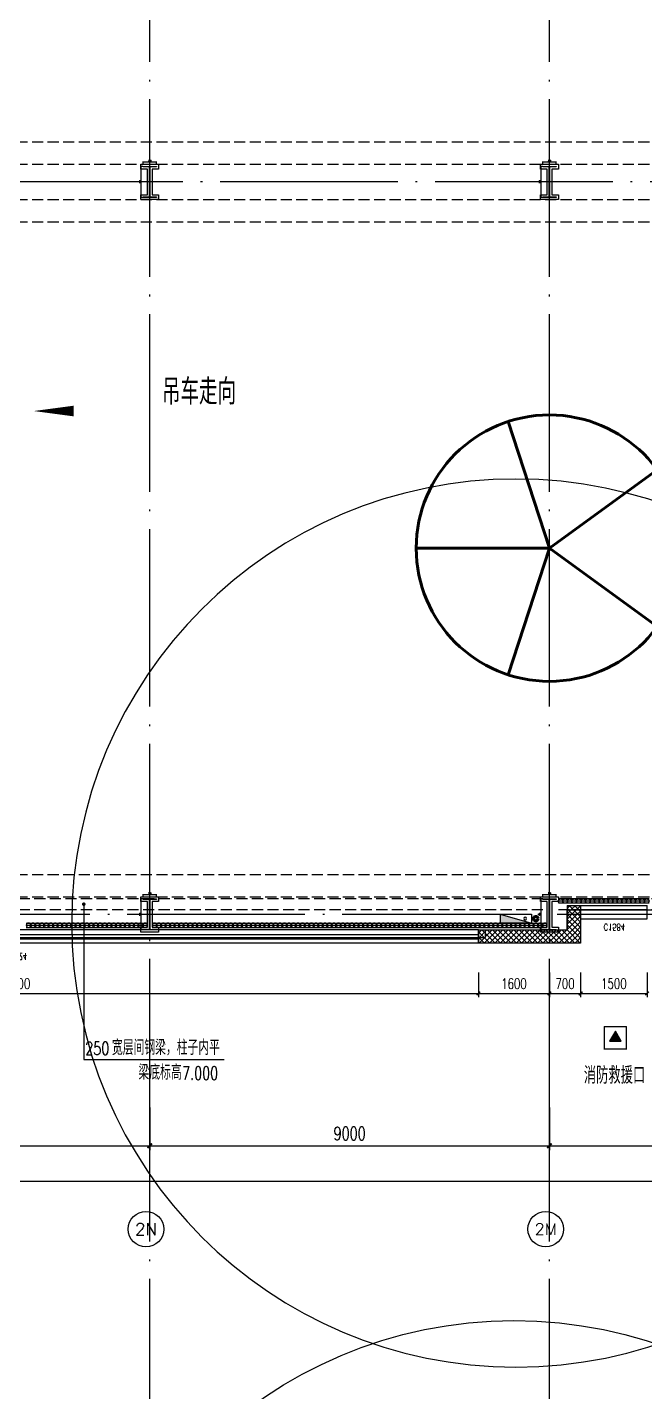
# Model space of a CAD drawing. Extents: x -1313754 to 847533, y 489853 to 941203.
# Drawn here: x -239612 to -225710, y 629320 to 660052 of the extents above; entities that cross this region are included whole.
import ezdxf
from ezdxf.enums import TextEntityAlignment as Align

# ---------------------------------------------------------------- set-up
doc = ezdxf.new("R2010")
doc.units = 0
doc.header["$LTSCALE"] = 1000
doc.header["$MEASUREMENT"] = 0
doc.linetypes.add('DASH', pattern=[0.35, 0.25, -0.1])
doc.linetypes.add('DOTE', pattern=[2.42, 2, -0.2, 0.02, -0.2])
doc.layers.get('Defpoints').update_dxf_attribs({"color": 210})
for name, color, linetype in [('A-AXIS-D', 1, 'Continuous'), ('A-AXIS-DOTE', 14, 'DOTE'), ('A-AXIS-DP', 126, 'Continuous'), ('A-AXIS-SYMB', 3, 'Continuous'), ('A-HATCH-2', 251, 'Continuous'), ('A-HRAIL', 173, 'Continuous'), ('A-LIN-V', 9, 'Continuous'), ('A-SFCE', 30, 'Continuous'), ('A-TEXT', 61, 'Continuous'), ('A-WINDOW', 140, 'Continuous'), ('AS-COLN', 6, 'Continuous'), ('AS-WALL', 40, 'Continuous'), ('AS-结构边线层', 200, 'Continuous'), ('DIM_SYMB', 3, 'Continuous'), ('PUB_HATCH', 8, 'Continuous'), ('PUB_TEXT', 7, 'Continuous'), ('RP-N2-01$0$$0$A-WIND-J', 1, 'Continuous'), ('RP-N2-01$0$A-WIND-J', 3, 'Continuous'), ('SB_ZF消火栓', 10, 'Continuous'), ('SB_ZF消火栓M', 10, 'Continuous'), ('建-窗', 4, 'Continuous'), ('建-箭头', 3, 'Continuous'), ('建-门窗编号', 7, 'Continuous')]:
    doc.layers.add(name, color=color, linetype=linetype)
doc.layers.add('LG-ZF消防', color=1, linetype='Continuous', lineweight=60)
doc.styles.add('_TCH_AXIS', font='COMPLEX', dxfattribs={"bigfont": 'GBCBIG'})
doc.styles.add('_TCH_DIM', font='SIMPLEX', dxfattribs={"bigfont": 'GBCBIG'})
doc.styles.add('_TCH_DIM_T3', font='SIMPLEX', dxfattribs={"width": 0.705882, "bigfont": 'GBCBIG'})
doc.styles.add('A-STANDARD', font='SIMPLEX', dxfattribs={"bigfont": 'GBCBIG'})
doc.styles.add('A-WIN-LABEL', font='SIMPLEX', dxfattribs={"bigfont": 'GBCBIG'})
doc.dimstyles.new('_TCH_ARCH&&10', dxfattribs={"dimtxt": 29.75, "dimasz": 10, "dimexe": 10, "dimexo": 10, "dimgap": 12.625, "dimtad": 1, "dimdec": 0, "dimzin": 0, "dimdsep": 46, "dimtxsty": '_TCH_DIM_T3', "dimblk": 'ARCHTICK', "dimcen": 0.09, "dimclrt": 7, "dimazin": 2, "dimtfac": 1, "dimtdec": 0, "dimtix": 1, "dimtmove": 2, "dimatfit": 3, "dimfxl": 0, "dimtolj": 1, "dimtzin": 0, "dimarcsym": 0})
doc.dimstyles.new('_TCH_ARCH&&100', dxfattribs={"dimtxt": 297.5, "dimasz": 100, "dimexe": 100, "dimexo": 100, "dimgap": 126.25, "dimtad": 1, "dimdec": 0, "dimzin": 0, "dimdsep": 46, "dimtxsty": '_TCH_DIM_T3', "dimblk": 'ARCHTICK', "dimcen": 0.09, "dimclrt": 7, "dimazin": 2, "dimtfac": 1, "dimtdec": 0, "dimtix": 1, "dimtmove": 2, "dimatfit": 3, "dimfxl": 0, "dimtolj": 1, "dimtzin": 0, "dimarcsym": 0})
doc.dimstyles.new('_TCH_ARCH&&80', dxfattribs={"dimtxt": 238, "dimasz": 80, "dimexe": 80, "dimexo": 80, "dimgap": 101, "dimtad": 1, "dimdec": 0, "dimzin": 0, "dimdsep": 46, "dimtxsty": '_TCH_DIM_T3', "dimblk": 'ARCHTICK', "dimcen": 0.09, "dimclrt": 7, "dimazin": 2, "dimtfac": 1, "dimtdec": 0, "dimtix": 1, "dimtmove": 2, "dimatfit": 3, "dimfxl": 0, "dimtolj": 1, "dimtzin": 0, "dimarcsym": 0})
pattern_1 = [(45, (60, 0), (-60.000061, 60.000061), []), (135, (60, 0), (-60.000061, -60.000061), [])]

# ---------------------------------------------------------------- blocks, each defined once
blk = doc.blocks.new('_ArchTick')
at = {"color": 0, "linetype": 'ByBlock', "const_width": 0.4}
blk.add_lwpolyline([(-0.5, -0.5), (0.5, 0.5)], dxfattribs=at)
blk = doc.blocks.new('*D1289')
at = {"layer": 'A-AXIS-D', "color": 0, "lineweight": -2}
for p, q in [((-25118, -169100), (-25118, -170060)), ((-16118, -169100), (-16118, -170060)), ((-25118, -169960), (-16118, -169960))]:
    blk.add_line(p, q, dxfattribs=at)
at = {"layer": 'Defpoints', "color": 0}
for p in [(-25118, -169000), (-16118, -169000), (-16118, -169960)]:
    blk.add_point(p, dxfattribs=at)
at = {"layer": 'A-AXIS-D', "color": 0, "lineweight": -2, "xscale": 100, "yscale": 100, "zscale": 100, "rotation": 180}
blk.add_blockref('_ArchTick', (-25118, -169960), dxfattribs=at)
at = {"layer": 'A-AXIS-D', "color": 0, "lineweight": -2, "xscale": 100, "yscale": 100, "zscale": 100}
blk.add_blockref('_ArchTick', (-16118, -169960), dxfattribs=at)
at = {"layer": 'A-AXIS-D', "color": 7, "insert": (-20618, -169685), "char_height": 297.5, "attachment_point": 5, "style": '_TCH_DIM_T3'}
blk.add_mtext('\\A1;9000', dxfattribs=at)
blk = doc.blocks.new('*D1290')
at = {"layer": 'A-AXIS-D', "color": 0, "lineweight": -2}
for p, q in [((-16118, -169100), (-16118, -170060)), ((-7118, -169100), (-7118, -170060)), ((-16118, -169960), (-7118, -169960))]:
    blk.add_line(p, q, dxfattribs=at)
at = {"layer": 'Defpoints', "color": 0}
for p in [(-16118, -169000), (-7118, -169000), (-7118, -169960)]:
    blk.add_point(p, dxfattribs=at)
at = {"layer": 'A-AXIS-D', "color": 0, "lineweight": -2, "xscale": 100, "yscale": 100, "zscale": 100, "rotation": 180}
blk.add_blockref('_ArchTick', (-16118, -169960), dxfattribs=at)
at = {"layer": 'A-AXIS-D', "color": 0, "lineweight": -2, "xscale": 100, "yscale": 100, "zscale": 100}
blk.add_blockref('_ArchTick', (-7118, -169960), dxfattribs=at)
at = {"layer": 'A-AXIS-D', "color": 7, "insert": (-11618, -169685), "char_height": 297.5, "attachment_point": 5, "style": '_TCH_DIM_T3'}
blk.add_mtext('\\A1;9000', dxfattribs=at)
blk = doc.blocks.new('*D1291')
at = {"layer": 'A-AXIS-D', "color": 0, "lineweight": -2}
for p, q in [((-7118, -169100), (-7118, -170060)), ((1882, -169100), (1882, -170060)), ((-7118, -169960), (1882, -169960))]:
    blk.add_line(p, q, dxfattribs=at)
at = {"layer": 'Defpoints', "color": 0}
for p in [(-7118, -169000), (1882, -169000), (1882, -169960)]:
    blk.add_point(p, dxfattribs=at)
at = {"layer": 'A-AXIS-D', "color": 0, "lineweight": -2, "xscale": 100, "yscale": 100, "zscale": 100, "rotation": 180}
blk.add_blockref('_ArchTick', (-7118, -169960), dxfattribs=at)
at = {"layer": 'A-AXIS-D', "color": 0, "lineweight": -2, "xscale": 100, "yscale": 100, "zscale": 100}
blk.add_blockref('_ArchTick', (1882, -169960), dxfattribs=at)
at = {"layer": 'A-AXIS-D', "color": 7, "insert": (-2618, -169685), "char_height": 297.5, "attachment_point": 5, "style": '_TCH_DIM_T3'}
blk.add_mtext('\\A1;9000', dxfattribs=at)
blk = doc.blocks.new('*D1384')
at = {"layer": 'A-AXIS-D', "color": 0, "lineweight": -2}
for p, q in [((-65318, -169200), (-65318, -170860)), ((92682, -169200), (92682, -170860)), ((-65318, -170760), (92682, -170760))]:
    blk.add_line(p, q, dxfattribs=at)
at = {"layer": 'Defpoints', "color": 0}
for p in [(-65318, -169100), (92682, -169100), (92682, -170760)]:
    blk.add_point(p, dxfattribs=at)
at = {"layer": 'A-AXIS-D', "color": 0, "lineweight": -2, "xscale": 100, "yscale": 100, "zscale": 100, "rotation": 180}
blk.add_blockref('_ArchTick', (-65318, -170760), dxfattribs=at)
at = {"layer": 'A-AXIS-D', "color": 0, "lineweight": -2, "xscale": 100, "yscale": 100, "zscale": 100}
blk.add_blockref('_ArchTick', (92682, -170760), dxfattribs=at)
at = {"layer": 'A-AXIS-D', "color": 7, "insert": (13682, -170485), "char_height": 297.5, "attachment_point": 5, "style": '_TCH_DIM_T3'}
blk.add_mtext('\\A1;158000', dxfattribs=at)
blk = doc.blocks.new('WINDOW2DLIB$DYNSTYLE$00000005')
at = {"color": 0}
for points in [[(-0.5, 0.5), (-0.5, -0.5)], [(-0.5, 0.5), (0.5, 0.5)], [(0.5, -0.5), (0.5, 0.5)], [(0.5, 0.1667), (-0.5, 0.1667)], [(0.5, -0.1667), (-0.5, -0.1667)], [(-0.5, -0.5), (0.5, -0.5)]]:
    blk.add_lwpolyline(points, dxfattribs=at)
blk = doc.blocks.new('42343243')
at = {"layer": 'PUB_HATCH'}
h = blk.add_hatch(dxfattribs=at)
h.set_pattern_fill('多孔材料', color=256, scale=30, style=0)
h.set_pattern_definition(pattern_1)
h.paths.add_polyline_path([(-227154, 1223170), (-229454, 1223170), (-229454, 1222870), (-227454, 1222870)])
h = blk.add_hatch(dxfattribs=at)
h.set_pattern_fill('多孔材料', color=256, scale=30, style=0)
h.set_pattern_definition(pattern_1)
h.paths.add_polyline_path([(-227454, 1222320), (-227154, 1222620), (-227154, 1223170), (-227454, 1222870)])
h = blk.add_hatch(dxfattribs=at)
h.set_pattern_fill('多孔材料', color=256, scale=30, style=0)
h.set_pattern_definition(pattern_1)
h.paths.add_polyline_path([(-227454, 1222320), (-227154, 1222320), (-227154, 1222620)])
at = {"layer": 'AS-WALL'}
for p, q in [((-227154, 1223170), (-229454, 1223170)), ((-229454, 1223170), (-229454, 1222870)), ((-227154, 1222620), (-227154, 1223170)), ((-229454, 1222870), (-227454, 1222870)), ((-227454, 1222320), (-227454, 1222870)), ((-227154, 1222320), (-227154, 1222620)), ((-227454, 1222320), (-227154, 1222320))]:
    blk.add_line(p, q, dxfattribs=at)
at = {"layer": '建-窗'}
ref = blk.add_blockref('WINDOW2DLIB$DYNSTYLE$00000005', (-239904, 1223020), dxfattribs=dict(at, xscale=-20900, yscale=-300, zscale=300, rotation=359.9999999994902))
ref.add_attrib('A', 'C20924', (-240194, 1223393), dxfattribs={"layer": '建-门窗编号', "ltscale": 500, "height": 148.8, "style": 'A-WIN-LABEL', "width": 0.705882})
ref = blk.add_blockref('WINDOW2DLIB$DYNSTYLE$00000005', (-226404, 1222470), dxfattribs=dict(at, xscale=-1500, yscale=300, zscale=300, rotation=179.9999999999555))
ref.add_attrib('A', 'C1584', (-226634, 1222733), dxfattribs={"layer": '建-门窗编号', "ltscale": 500, "height": 148.8, "rotation": 360, "style": 'A-WIN-LABEL', "width": 0.705882})
blk = doc.blocks.new('43243')
at = {"layer": 'AS-结构边线层'}
blk.add_lwpolyline([(-264361, 722920), (-285754, 656986), (-285754, 639720), (-254454, 639720), (-254454, 640170), (-252354, 640170), (-252354, 639720), (-250514, 639720), (-250514, 639550), (-229294, 639550), (-229294, 639720), (-227454, 639720), (-227454, 640170), (-225354, 640170), (-225354, 639720), (-223514, 639720), (-223514, 639550), (-210494, 639550), (-210494, 639720), (-200454, 639720)], dxfattribs=at)
blk = doc.blocks.new('3243243')
at = {"layer": 'A-AXIS-SYMB'}
for p, q in [((-238340, 640300), (-238340, 636800)), ((-238340, 636800), (-235180, 636800))]:
    blk.add_line(p, q, dxfattribs=at)
at = {"layer": 'A-AXIS-SYMB', "const_width": 40}
blk.add_lwpolyline([(-238340, 640320, 1), (-238340, 640280, 1)], format="xyb", close=True, dxfattribs=at)
at = {"layer": 'A-SFCE', "linetype": 'DASH'}
for p, q in [((-228004.2, 640420), (-245704.2, 640420)), ((-228004.2, 640170), (-245704.2, 640170))]:
    blk.add_line(p, q, dxfattribs=at)
at = {"layer": 'A-SFCE', "color": 2, "linetype": 'DASH'}
for p, q in [((-219004.2, 640420), (-227704.2, 640420)), ((-219004.2, 640170), (-227704.2, 640170))]:
    blk.add_line(p, q, dxfattribs=at)
at = {"layer": 'PUB_TEXT', "style": '_TCH_DIM', "width": 0.705882}
for s, p in [('250', (-238305.2, 636905)), ('7.000', (-236125, 636345))]:
    blk.add_text(s, height=297.5, dxfattribs=at).set_placement(p)
at = {"layer": 'PUB_TEXT', "style": '_TCH_DIM'}
for s, p in [('宽层间钢梁，柱子内平', (-237705.2, 636905)), ('梁底标高', (-237108, 636345))]:
    blk.add_text(s, height=337.59, dxfattribs=at).set_placement(p)
blk = doc.blocks.new('*D1765')
at = {"layer": 'A-AXIS-DP', "color": 0, "lineweight": -2}
for p, q in [((-195790, 766880), (-195790, 766929)), ((-195790, 766919), (-195490, 766919)), ((-195490, 766880), (-195490, 766929))]:
    blk.add_line(p, q, dxfattribs=at)
at = {"layer": 'Defpoints', "color": 0}
for p in [(-195790, 766870), (-195490, 766919), (-195490, 766870)]:
    blk.add_point(p, dxfattribs=at)
at = {"layer": 'A-AXIS-DP', "color": 0, "lineweight": -2, "xscale": 10, "yscale": 10, "zscale": 10, "rotation": 180}
blk.add_blockref('_ArchTick', (-195790, 766919), dxfattribs=at)
at = {"layer": 'A-AXIS-DP', "color": 0, "lineweight": -2, "xscale": 10, "yscale": 10, "zscale": 10}
blk.add_blockref('_ArchTick', (-195490, 766919), dxfattribs=at)
at = {"layer": 'A-AXIS-DP', "color": 7, "insert": (-195640, 766946), "char_height": 29.8, "attachment_point": 5, "style": '_TCH_DIM_T3'}
blk.add_mtext('\\A1;300', dxfattribs=at)
blk = doc.blocks.new('*D1766')
at = {"layer": 'A-AXIS-DP', "color": 0, "lineweight": -2}
for p, q in [((-195800, 766820), (-195841, 766820)), ((-195831, 766120), (-195831, 766820)), ((-195800, 766120), (-195841, 766120))]:
    blk.add_line(p, q, dxfattribs=at)
at = {"layer": 'Defpoints', "color": 0}
for p in [(-195831, 766820), (-195790, 766820), (-195790, 766120)]:
    blk.add_point(p, dxfattribs=at)
at = {"layer": 'A-AXIS-DP', "color": 0, "lineweight": -2, "xscale": 10, "yscale": 10, "zscale": 10}
for p, rotation in [((-195831, 766820), 90), ((-195831, 766120), 270)]:
    blk.add_blockref('_ArchTick', p, dxfattribs=dict(at, rotation=rotation))
at = {"layer": 'A-AXIS-DP', "color": 7, "insert": (-195859, 766470), "char_height": 29.8, "attachment_point": 5, "rotation": 90, "style": '_TCH_DIM_T3'}
blk.add_mtext('\\A1;700', dxfattribs=at)
blk = doc.blocks.new('w42343')
at = {"layer": 'A-HATCH-2', "linetype": 'DASH'}
for p, q in [((-263654.2, 657470), (-128354.2, 657470)), ((-263654.2, 656970), (-128354.2, 656970)), ((-263654.2, 656170), (-128354.2, 656170)), ((-263654.2, 655670), (-128354.2, 655670)), ((-263654.2, 640970), (-128354.2, 640970)), ((-263654.2, 640470), (-128354.2, 640470))]:
    blk.add_line(p, q, dxfattribs=at)
blk = doc.blocks.new('w4324324')
at = {"layer": 'A-HATCH-2', "lineweight": 60}
for q in [(-1694760, 686605), (-1697614, 684532), (-1691907, 684532), (-1696524, 681178), (-1692997, 681178)]:
    blk.add_line((-1694760, 683605), q, dxfattribs=at)
blk.add_circle((-1694760, 683605), 3000, dxfattribs=at)
blk = doc.blocks.new('ner546')
at = {"layer": 'A-LIN-V'}
blk.add_blockref('w4324324', (565280, 25256), dxfattribs=at)
blk = doc.blocks.new('RP-N2-01$0$$0$xfjy')
at = {"layer": 'RP-N2-01$0$$0$A-WIND-J'}
h = blk.add_hatch(color=256, dxfattribs=at)
h.dxf.hatch_style = 1
h.paths.add_polyline_path([(1141876, -26214), (1142135, -26214), (1142005, -25989)])
at = {"layer": 'RP-N2-01$0$$0$A-WIND-J', "const_width": 25}
blk.add_lwpolyline([(1141755, -25889), (1141755, -26389), (1142255, -26389), (1142255, -25889)], close=True, dxfattribs=at)
at = {"layer": 'RP-N2-01$0$$0$A-WIND-J'}
for points in [[(1141755, -26389), (1142255, -26389), (1142255, -25889), (1141755, -25889)], [(1141876, -26214), (1142135, -26214), (1142005, -25989)]]:
    blk.add_lwpolyline(points, close=True, dxfattribs=at)
blk = doc.blocks.new('RP-N2-01$0$xfjy')
at = {"layer": 'RP-N2-01$0$$0$A-WIND-J'}
blk.add_blockref('RP-N2-01$0$$0$xfjy', (0, 0), dxfattribs=at)
blk = doc.blocks.new('1232')
at = {"layer": 'RP-N2-01$0$A-WIND-J'}
blk.add_blockref('RP-N2-01$0$xfjy', (-1368375, 663429, 0), dxfattribs=at)
at = {"layer": 'A-TEXT', "style": '_TCH_DIM'}
blk.add_text('消防救援口', height=384.1, dxfattribs=at).set_placement((-227081, 636257, 0))
blk = doc.blocks.new('99平面图例外参$0$$LinePat$圆环')
for points in [[(0, 150), (300, 150)], [(0, 0), (300, 0)], [(0, -150), (300, -150)]]:
    blk.add_lwpolyline(points)
at = {"color": 0}
blk.add_circle((150, 0), 150, dxfattribs=at)
blk = doc.blocks.new('34242343243')
at = {"layer": 'A-HRAIL', "yscale": 0.3333333333333333, "zscale": 0.3333333333333333}
for p, xscale, rotation in [((-227552, 640370), 0.3402776645623614, 180), ((-227450, 640370), 0.3402776645623614, 180), ((-227348, 640370), 0.3402776645623614, 180), ((-227246, 640370), 0.3402776645623614, 180), ((-227144, 640370), 0.3402776645623614, 180), ((-227042, 640370), 0.3402776645623614, 180), ((-226940, 640370), 0.3402776645623614, 180), ((-226838, 640370), 0.3402776645623614, 180), ((-226735, 640370), 0.3402776645623614, 180), ((-226633, 640370), 0.3402776645623614, 180), ((-226531, 640370), 0.3402776645623614, 180), ((-226429, 640370), 0.3402776645623614, 180), ((-226327, 640370), 0.3402776645623614, 180), ((-226225, 640370), 0.3402776645623614, 180), ((-226123, 640370), 0.3402776645623614, 180), ((-226021, 640370), 0.3402776645623614, 180), ((-225919, 640370), 0.3402776645623614, 180), ((-225817, 640370), 0.3402776645623614, 180), ((-225715, 640370), 0.3402776645623614, 180), ((-225613, 640370), 0.3402776645623614, 180), ((-239636, 639826), -0.3368181818181818, 179.9999999997967), ((-239535, 639826), -0.3368181818181818, 179.9999999997967), ((-239434, 639826), -0.3368181818181818, 179.9999999997967), ((-239333, 639826), -0.3368181818181818, 179.9999999997967), ((-239232, 639826), -0.3368181818181818, 179.9999999997967), ((-239131, 639826), -0.3368181818181818, 179.9999999997967), ((-239030, 639826), -0.3368181818181818, 179.9999999997967), ((-238929, 639826), -0.3368181818181818, 179.9999999997967), ((-238828, 639826), -0.3368181818181818, 179.9999999997967), ((-238727, 639826), -0.3368181818181818, 179.9999999997967), ((-238626, 639826), -0.3368181818181818, 179.9999999997967), ((-238525, 639826), -0.3368181818181818, 179.9999999997967), ((-238424, 639826), -0.3368181818181818, 179.9999999997967), ((-238323, 639826), -0.3368181818181818, 179.9999999997967), ((-238222, 639826), -0.3368181818181818, 179.9999999997967), ((-238121, 639826), -0.3368181818181818, 179.9999999997967), ((-238020, 639826), -0.3368181818181818, 179.9999999997967), ((-237919, 639826), -0.3368181818181818, 179.9999999997967), ((-237818, 639826), -0.3368181818181818, 179.9999999997967), ((-237717, 639826), -0.3368181818181818, 179.9999999997967), ((-237616, 639826), -0.3368181818181818, 179.9999999997967), ((-237514, 639826), -0.3368181818181818, 179.9999999997967), ((-237413, 639826), -0.3368181818181818, 179.9999999997967), ((-237312, 639826), -0.3368181818181818, 179.9999999997967), ((-237211, 639826), -0.3368181818181818, 179.9999999997967), ((-237110, 639826), -0.3368181818181818, 179.9999999997967), ((-237009, 639826), -0.3368181818181818, 179.9999999997967), ((-236800, 639826), -0.3368181818181785, 179.999999999796), ((-236699, 639826), -0.3368181818181785, 179.999999999796), ((-236598, 639826), -0.3368181818181785, 179.999999999796), ((-236497, 639826), -0.3368181818181785, 179.999999999796), ((-236396, 639826), -0.3368181818181785, 179.999999999796), ((-236295, 639826), -0.3368181818181785, 179.999999999796), ((-236194, 639826), -0.3368181818181785, 179.999999999796), ((-236093, 639826), -0.3368181818181785, 179.999999999796), ((-235992, 639826), -0.3368181818181785, 179.999999999796), ((-235891, 639826), -0.3368181818181785, 179.999999999796), ((-235790, 639826), -0.3368181818181785, 179.999999999796), ((-235689, 639826), -0.3368181818181785, 179.999999999796), ((-235588, 639826), -0.3368181818181785, 179.999999999796), ((-235487, 639826), -0.3368181818181785, 179.999999999796), ((-235386, 639826), -0.3368181818181785, 179.999999999796), ((-235285, 639826), -0.3368181818181785, 179.999999999796), ((-235183, 639826), -0.3368181818181785, 179.999999999796), ((-235082, 639826), -0.3368181818181785, 179.999999999796), ((-234981, 639826), -0.3368181818181785, 179.999999999796), ((-234880, 639826), -0.3368181818181785, 179.999999999796), ((-234779, 639826), -0.3368181818181785, 179.999999999796), ((-234678, 639826), -0.3368181818181785, 179.999999999796), ((-234577, 639826), -0.3368181818181785, 179.999999999796), ((-234476, 639826), -0.3368181818181785, 179.999999999796), ((-234375, 639826), -0.3368181818181785, 179.999999999796), ((-234274, 639826), -0.3368181818181785, 179.999999999796), ((-234173, 639826), -0.3368181818181785, 179.999999999796), ((-234072, 639826), -0.3368181818181785, 179.999999999796), ((-233971, 639826), -0.3368181818181785, 179.999999999796), ((-233870, 639826), -0.3368181818181785, 179.999999999796), ((-233769, 639826), -0.3368181818181785, 179.999999999796), ((-233668, 639826), -0.3368181818181785, 179.999999999796), ((-233567, 639826), -0.3368181818181785, 179.999999999796), ((-233466, 639826), -0.3368181818181785, 179.999999999796), ((-233365, 639826), -0.3368181818181785, 179.999999999796), ((-233264, 639826), -0.3368181818181785, 179.999999999796), ((-233163, 639826), -0.3368181818181785, 179.999999999796), ((-233062, 639826), -0.3368181818181785, 179.999999999796), ((-232960, 639826), -0.3368181818181785, 179.999999999796), ((-232859, 639826), -0.3368181818181785, 179.999999999796), ((-232758, 639826), -0.3368181818181785, 179.999999999796), ((-232657, 639826), -0.3368181818181785, 179.999999999796), ((-232556, 639826), -0.3368181818181785, 179.999999999796), ((-232455, 639826), -0.3368181818181785, 179.999999999796), ((-232354, 639826), -0.3368181818181785, 179.999999999796), ((-232253, 639826), -0.3368181818181785, 179.999999999796), ((-232152, 639826), -0.3368181818181785, 179.999999999796), ((-232051, 639826), -0.3368181818181785, 179.999999999796), ((-231950, 639826), -0.3368181818181785, 179.999999999796), ((-231849, 639826), -0.3368181818181785, 179.999999999796), ((-231748, 639826), -0.3368181818181785, 179.999999999796), ((-231647, 639826), -0.3368181818181785, 179.999999999796), ((-231546, 639826), -0.3368181818181785, 179.999999999796), ((-231445, 639826), -0.3368181818181785, 179.999999999796), ((-231344, 639826), -0.3368181818181785, 179.999999999796), ((-231243, 639826), -0.3368181818181785, 179.999999999796), ((-231142, 639826), -0.3368181818181785, 179.999999999796), ((-231041, 639826), -0.3368181818181785, 179.999999999796), ((-230940, 639826), -0.3368181818181785, 179.999999999796), ((-230839, 639826), -0.3368181818181785, 179.999999999796), ((-230737, 639826), -0.3368181818181785, 179.999999999796), ((-230636, 639826), -0.3368181818181785, 179.999999999796), ((-230535, 639826), -0.3368181818181785, 179.999999999796), ((-230434, 639826), -0.3368181818181785, 179.999999999796), ((-230333, 639826), -0.3368181818181785, 179.999999999796), ((-230232, 639826), -0.3368181818181785, 179.999999999796), ((-230131, 639826), -0.3368181818181785, 179.999999999796), ((-230030, 639826), -0.3368181818181785, 179.999999999796), ((-229929, 639826), -0.3368181818181785, 179.999999999796), ((-229828, 639826), -0.3368181818181785, 179.999999999796), ((-229727, 639826), -0.3368181818181785, 179.999999999796), ((-229626, 639826), -0.3368181818181785, 179.999999999796), ((-229525, 639826), -0.3368181818181785, 179.999999999796), ((-229424, 639826), -0.3368181818181785, 179.999999999796), ((-229323, 639826), -0.3368181818181785, 179.999999999796), ((-229222, 639826), -0.3368181818181785, 179.999999999796), ((-229121, 639826), -0.3368181818181785, 179.999999999796), ((-229020, 639826), -0.3368181818181785, 179.999999999796), ((-228919, 639826), -0.3368181818181785, 179.999999999796), ((-228818, 639826), -0.3368181818181785, 179.999999999796), ((-228717, 639826), -0.3368181818181785, 179.999999999796), ((-228616, 639826), -0.3368181818181785, 179.999999999796), ((-228514, 639826), -0.3368181818181785, 179.999999999796), ((-228413, 639826), -0.3368181818181785, 179.999999999796), ((-228312, 639826), -0.3368181818181785, 179.999999999796), ((-228211, 639826), -0.3368181818181785, 179.999999999796), ((-228110, 639826), -0.3368181818181785, 179.999999999796), ((-228009, 639826), -0.3368181818181785, 179.999999999796)]:
    blk.add_blockref('99平面图例外参$0$$LinePat$圆环', p, dxfattribs=dict(at, xscale=xscale, rotation=rotation))
blk = doc.blocks.new('A$C5D961328')
at = {"layer": 'SB_ZF消火栓'}
blk.add_hatch(color=256, dxfattribs=at).paths.add_polyline_path([(0, 40), (700, 40), (700, 240)])
at = {"layer": 'A-LIN-V', "ltscale": 500}
blk.add_circle((350, 40), 10001, dxfattribs=at)
at = {"layer": 'SB_ZF消火栓'}
for p, q in [((700, 240), (0, 240)), ((0, 240), (0, 40)), ((700, 240), (0, 40)), ((0, 40), (700, 40)), ((700, 240), (700, 40))]:
    blk.add_line(p, q, dxfattribs=at)
at = {"layer": 'SB_ZF消火栓', "color": 1}
blk.add_circle((140, 140), 32.5, dxfattribs=at)
blk = doc.blocks.new('we42342343234')
at = {"layer": 'SB_ZF消火栓M', "rotation": 180}
blk.add_blockref('A$C5D961328', (-228304, 620960), dxfattribs=at)
blk = doc.blocks.new('43242343')
at = {"layer": 'LG-ZF消防', "linetype": 'Continuous'}
blk.add_circle((-228161, 639976), 50, dxfattribs=at)
blk = doc.blocks.new('234243242332')
at = {"layer": 'LG-ZF消防', "linetype": 'Continuous'}
blk.add_blockref('43242343', (0, 0), dxfattribs=at)
at = {"layer": 'SB_ZF消火栓', "xscale": -1}
blk.add_blockref('A$C5D961328', (-228261, 639836), dxfattribs=at)
at = {"layer": 'SB_ZF消火栓'}
blk.add_blockref('we42342343234', (0, 0), dxfattribs=at)
blk = doc.blocks.new('*D998')
at = {"layer": 'A-AXIS-DP', "color": 0, "lineweight": -2}
for p, q in [((-250354, 638760), (-250354, 638210)), ((-229454, 638760), (-229454, 638210)), ((-250354, 638290), (-229454, 638290))]:
    blk.add_line(p, q, dxfattribs=at)
at = {"layer": 'Defpoints', "color": 0}
for p in [(-250354, 638840), (-229454, 638840), (-229454, 638290)]:
    blk.add_point(p, dxfattribs=at)
at = {"layer": 'A-AXIS-DP', "color": 0, "lineweight": -2, "xscale": 80, "yscale": 80, "zscale": 80, "rotation": 180}
blk.add_blockref('_ArchTick', (-250354, 638290), dxfattribs=at)
at = {"layer": 'A-AXIS-DP', "color": 0, "lineweight": -2, "xscale": 80, "yscale": 80, "zscale": 80}
blk.add_blockref('_ArchTick', (-229454, 638290), dxfattribs=at)
at = {"layer": 'A-AXIS-DP', "color": 7, "insert": (-239904, 638510), "char_height": 238, "attachment_point": 5, "style": '_TCH_DIM_T3'}
blk.add_mtext('\\A1;20900', dxfattribs=at)
blk = doc.blocks.new('*D999')
at = {"layer": 'A-AXIS-DP', "color": 0, "lineweight": -2}
for p, q in [((-229454, 638760), (-229454, 638210)), ((-227854, 638760), (-227854, 638210)), ((-229454, 638290), (-227854, 638290))]:
    blk.add_line(p, q, dxfattribs=at)
at = {"layer": 'Defpoints', "color": 0}
for p in [(-229454, 638840), (-227854, 638840), (-227854, 638290)]:
    blk.add_point(p, dxfattribs=at)
at = {"layer": 'A-AXIS-DP', "color": 0, "lineweight": -2, "xscale": 80, "yscale": 80, "zscale": 80, "rotation": 180}
blk.add_blockref('_ArchTick', (-229454, 638290), dxfattribs=at)
at = {"layer": 'A-AXIS-DP', "color": 0, "lineweight": -2, "xscale": 80, "yscale": 80, "zscale": 80}
blk.add_blockref('_ArchTick', (-227854, 638290), dxfattribs=at)
at = {"layer": 'A-AXIS-DP', "color": 7, "insert": (-228654, 638510), "char_height": 238, "attachment_point": 5, "style": '_TCH_DIM_T3'}
blk.add_mtext('\\A1;1600', dxfattribs=at)
blk = doc.blocks.new('*D1000')
at = {"layer": 'A-AXIS-DP', "color": 0, "lineweight": -2}
for p, q in [((-227854, 638760), (-227854, 638210)), ((-227154, 638760), (-227154, 638210)), ((-227854, 638290), (-227154, 638290))]:
    blk.add_line(p, q, dxfattribs=at)
at = {"layer": 'Defpoints', "color": 0}
for p in [(-227854, 638840), (-227154, 638840), (-227154, 638290)]:
    blk.add_point(p, dxfattribs=at)
at = {"layer": 'A-AXIS-DP', "color": 0, "lineweight": -2, "xscale": 80, "yscale": 80, "zscale": 80, "rotation": 180}
blk.add_blockref('_ArchTick', (-227854, 638290), dxfattribs=at)
at = {"layer": 'A-AXIS-DP', "color": 0, "lineweight": -2, "xscale": 80, "yscale": 80, "zscale": 80}
blk.add_blockref('_ArchTick', (-227154, 638290), dxfattribs=at)
at = {"layer": 'A-AXIS-DP', "color": 7, "insert": (-227504, 638510), "char_height": 238, "attachment_point": 5, "style": '_TCH_DIM_T3'}
blk.add_mtext('\\A1;700', dxfattribs=at)
blk = doc.blocks.new('*D1001')
at = {"layer": 'A-AXIS-DP', "color": 0, "lineweight": -2}
for p, q in [((-227154, 638760), (-227154, 638210)), ((-225654, 638760), (-225654, 638210)), ((-227154, 638290), (-225654, 638290))]:
    blk.add_line(p, q, dxfattribs=at)
at = {"layer": 'Defpoints', "color": 0}
for p in [(-227154, 638840), (-225654, 638840), (-225654, 638290)]:
    blk.add_point(p, dxfattribs=at)
at = {"layer": 'A-AXIS-DP', "color": 0, "lineweight": -2, "xscale": 80, "yscale": 80, "zscale": 80, "rotation": 180}
blk.add_blockref('_ArchTick', (-227154, 638290), dxfattribs=at)
at = {"layer": 'A-AXIS-DP', "color": 0, "lineweight": -2, "xscale": 80, "yscale": 80, "zscale": 80}
blk.add_blockref('_ArchTick', (-225654, 638290), dxfattribs=at)
at = {"layer": 'A-AXIS-DP', "color": 7, "insert": (-226404, 638510), "char_height": 238, "attachment_point": 5, "style": '_TCH_DIM_T3'}
blk.add_mtext('\\A1;1500', dxfattribs=at)
blk = doc.blocks.new('dote')
at = {"layer": 'A-AXIS-D'}
for centre in [(-16202.7, -171838.9), (-7202.7, -171838.9)]:
    blk.add_circle(centre, 400, dxfattribs=at)
at = {"layer": 'A-AXIS-DOTE', "ltscale": 2}
for p, q in [((-16117.8, -169748.9), (-16117.8, -75950)), ((-7117.8, -169748.9), (-7117.8, -75950)), ((100786.4, -148250), (-75513.6, -148250)), ((98696.4, -164750), (-75513.6, -164750)), ((-16117.8, -264080), (-16117.8, -167560.7)), ((-7117.8, -264080), (-7117.8, -167560.7))]:
    blk.add_line(p, q, dxfattribs=at)
at = {"layer": 'PUB_TEXT', "style": '_TCH_AXIS'}
for s, height, p, p2 in [('2N', 265.5, (-16449.2, -171971.6), (-15956.2, -171971.6)), ('2M', 255.29, (-7451.9, -171966.5), (-6953.5, -171966.5))]:
    blk.add_text(s, height=height, dxfattribs=at).set_placement(p, p2, align=Align.FIT)
at = {"layer": 'A-AXIS-D'}
for base, p1, p2, picture, middle in [((-16117.8, -169960), (-25117.8, -169000), (-16117.8, -169000), '*D1289', (-20617.8, -169685)), ((-7117.8, -169960), (-16117.8, -169000), (-7117.8, -169000), '*D1290', (-11617.8, -169685)), ((1882.2, -169960), (-7117.8, -169000), (1882.2, -169000), '*D1291', (-2617.8, -169685)), ((92682.2, -170760), (-65317.8, -169100), (92682.2, -169100), '*D1384', (13682.2, -170485))]:
    dim = blk.add_linear_dim(base=base, p1=p1, p2=p2, angle=0, dimstyle='_TCH_ARCH&&100', override={"dimgap": 0}, dxfattribs=at)
    dim.commit()
    dim.dimension.update_dxf_attribs({"geometry": picture, "text_midpoint": middle, "dimtype": 161})
blk = doc.blocks.new('nt66')
at = {"layer": 'A-HATCH-2'}
blk.add_lwpolyline([(-195840, 766870), (-195440, 766870), (-195440, 766758), (-195586, 766758), (-195586, 766182), (-195440, 766182), (-195440, 766070), (-195840, 766070), (-195840, 766182), (-195694, 766182), (-195694, 766758), (-195840, 766758)], close=True, dxfattribs=at)
at = {"layer": 'AS-COLN'}
blk.add_lwpolyline([(-195790, 766820), (-195490, 766820), (-195490, 766808), (-195636, 766808), (-195636, 766132), (-195490, 766132), (-195490, 766120), (-195790, 766120), (-195790, 766132), (-195644, 766132), (-195644, 766808), (-195790, 766808)], close=True, dxfattribs=at)
at = {"layer": 'A-AXIS-DP'}
for p1, p2, distance, picture, middle in [((-195790, 766120), (-195790, 766820), 41.2, '*D1766', (-195858.7, 766470)), ((-195790, 766870), (-195490, 766870), 48.8, '*D1765', (-195640, 766946.2))]:
    dim = blk.add_aligned_dim(p1=p1, p2=p2, distance=distance, dimstyle='_TCH_ARCH&&10', dxfattribs=at)
    dim.commit()
    dim.dimension.update_dxf_attribs({"geometry": picture, "text_midpoint": middle})
blk = doc.blocks.new('33333')
for p in [(-41214, -109900), (-32214, -109900), (-41214, -126400), (-32214, -126400)]:
    blk.add_blockref('nt66', p)

msp = doc.modelspace()

# ---------------------------------------------------------------- linework, layer by layer
at = {"layer": '建-箭头'}
msp.add_lwpolyline([(-232567, 651408.9, 0, 0, 0), (-239467, 651408.9, 0, 240, 0), (-238567, 651408.9, 0, 0, 0)], format="xyseb", dxfattribs=at)

# ---------------------------------------------------------------- block references
msp.add_blockref('1232', (0, 0))
at = {"layer": 'A-AXIS-DP'}
msp.add_blockref('3243243', (0, 0), dxfattribs=at)
at = {"layer": 'A-LIN-V', "rotation": 90.00000000000001}
msp.add_blockref('ner546', (481006.5, 1777800), dxfattribs=at)
at = {"layer": 'A-WINDOW'}
for name in ['43243', '33333', 'w42343']:
    msp.add_blockref(name, (0, 0), dxfattribs=at)
at = {"layer": 'A-WINDOW', "xscale": -1, "rotation": 180}
msp.add_blockref('42343243', (0, 1862590), dxfattribs=at)
at = {"layer": 'AS-WALL'}
msp.add_blockref('dote', (-220736.4, 804820), dxfattribs=at)
at = {"layer": 'DIM_SYMB'}
msp.add_blockref('34242343243', (0, 0), dxfattribs=at)
at = {"layer": 'SB_ZF消火栓', "linetype": 'Continuous'}
msp.add_blockref('234243242332', (0, 0), dxfattribs=at)

# ---------------------------------------------------------------- texts
at = {"layer": 'PUB_TEXT', "style": 'A-STANDARD'}
msp.add_text('吊车走向', height=578.72, dxfattribs=at).set_placement((-236579.3, 651555.8))

# ---------------------------------------------------------------- dimensions: what is measured, and where the dimension line sits
at = {"layer": 'A-AXIS-DP'}
for p1, p2, picture, middle in [((-250354.2, 638840), (-229454.2, 638840), '*D998', (-239904.2, 638510)), ((-229454.2, 638840), (-227854.2, 638840), '*D999', (-228654.2, 638510)), ((-227854.2, 638840), (-227154.2, 638840), '*D1000', (-227504.2, 638510)), ((-227154.2, 638840), (-225654.2, 638840), '*D1001', (-226404.2, 638510))]:
    dim = msp.add_aligned_dim(p1=p1, p2=p2, distance=-550, dimstyle='_TCH_ARCH&&80', dxfattribs=at)
    dim.commit()
    dim.dimension.update_dxf_attribs({"geometry": picture, "text_midpoint": middle})

doc.saveas('drawing.dxf')
